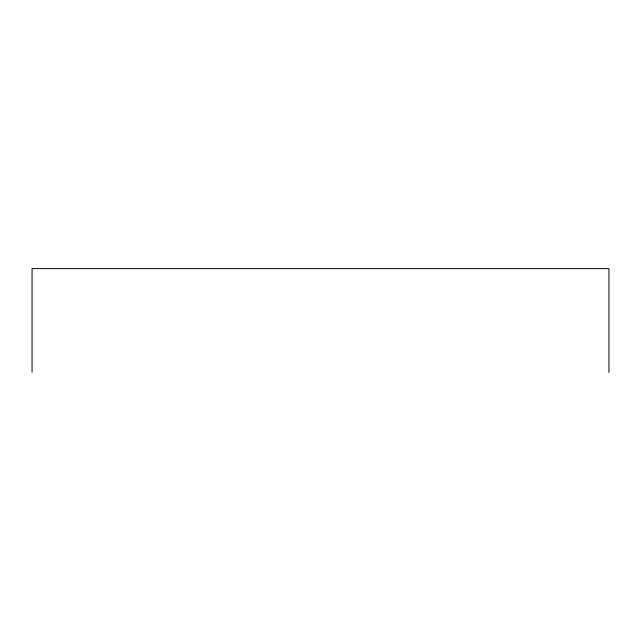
<?xml version="1.0" encoding="UTF-8"?>
<svg xmlns="http://www.w3.org/2000/svg" width="641" height="641" viewBox="0 0 641 641"><rect width="100%" height="100%" fill="white"/><g stroke="black" fill="none" stroke-linecap="round" stroke-linejoin="round"><path stroke-width="0.96" d="M608.95 372.397L608.95 268.603L32.05 268.603L32.05 372.397"/></g></svg>
